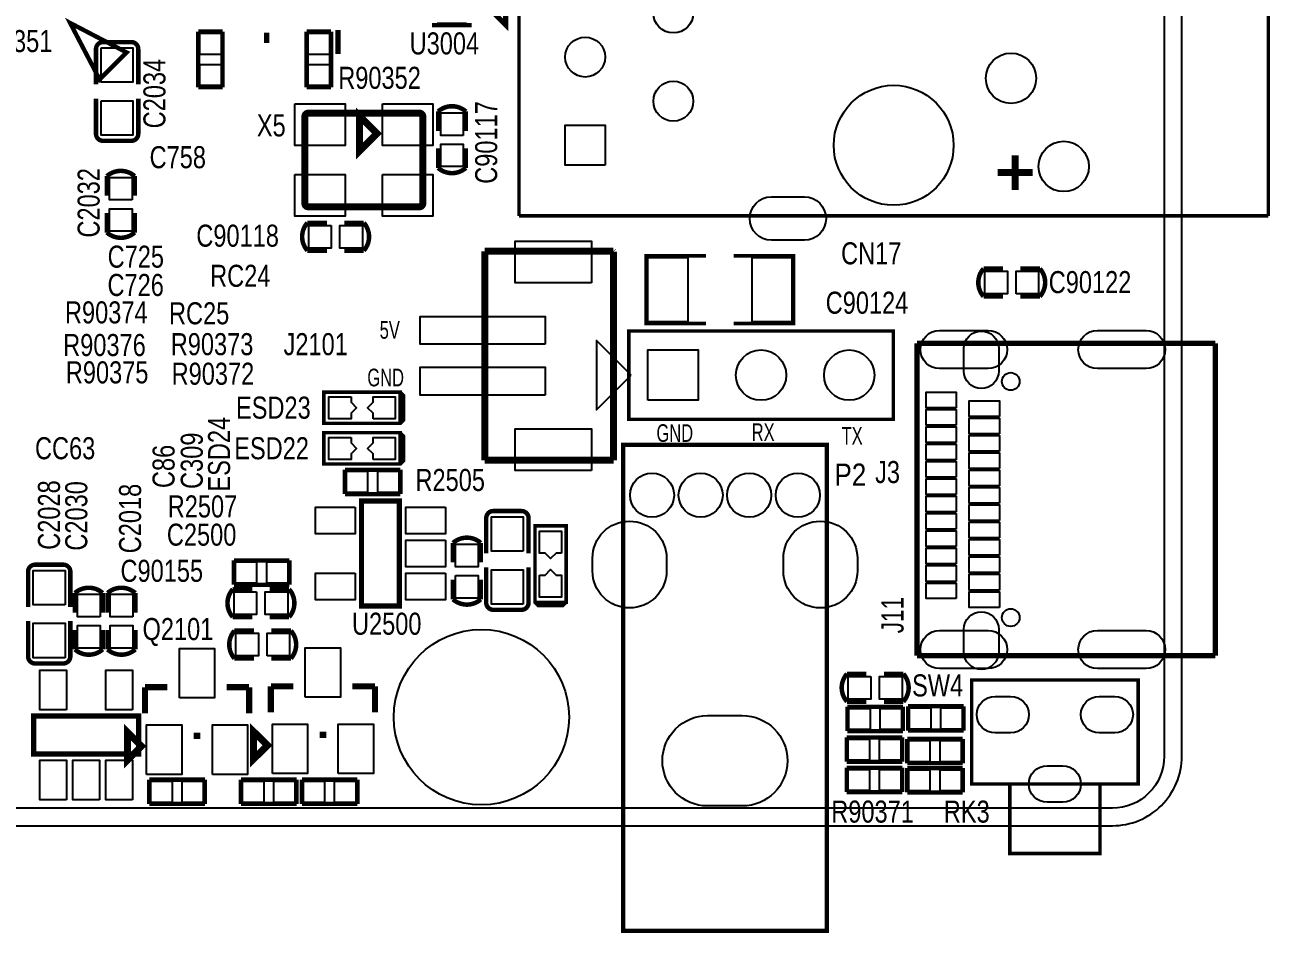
# Model space of a CAD drawing. Extents: x -9 to 138, y -41 to 19.
# Drawn here: x 13.2 to 49.08, y -40.73 to -14.58 of the extents above; entities that cross this region are included whole.
import ezdxf
from ezdxf.enums import TextEntityAlignment as Align

# ---------------------------------------------------------------- set-up
doc = ezdxf.new("R2010")
doc.units = 0
doc.header["$MEASUREMENT"] = 0
for name, color, linetype in [('BG_OUTLINE', 3, 'CONTINUOUS'), ('PG_SILKSCREEN_TOP', 6, 'CONTINUOUS'), ('PIN_SOLDERMASK_TOP', 7, 'CONTINUOUS'), ('RD_SILKSCREEN_TOP', 8, 'CONTINUOUS'), ('RKI_ALL', 9, 'CONTINUOUS')]:
    doc.layers.add(name, color=color, linetype=linetype)

msp = doc.modelspace()

# ---------------------------------------------------------------- linework, layer by layer
at = {"layer": 'BG_OUTLINE', "color": 1}
msp.add_lwpolyline([(46.53, 17.36, 0.414212), (44.53, 19.359), (-7.07, 19.359, 0.414214), (-9.07, 17.36), (-9.07, 1.61), (-9.07, -35.64, 0.414214), (-7.07, -37.64), (44.53, -37.64, 0.414214), (46.53, -35.64), (46.53, -23.64)], format="xyb", close=True, dxfattribs=at)
at = {"layer": 'PG_SILKSCREEN_TOP', "color": 1}
for points, const_width in [([(27.435, -4.581), (27.435, -20.075)], 0.1), ([(49.025, -20.075), (49.025, -4.581)], 0.1), ([(18.192, -14.77), (18.892, -14.77)], 0.127), ([(18.192, -16.37), (18.192, -14.77)], 0.127), ([(18.892, -14.77), (18.892, -16.37)], 0.127), ([(21.316, -14.77), (22.016, -14.77)], 0.127), ([(21.316, -16.37), (21.316, -14.77)], 0.127), ([(22.016, -14.77), (22.016, -16.37)], 0.127), ([(22.216, -14.725), (22.216, -15.415)], 0.152), ([(25.998, -14.523), (25.998, -14.573), (24.998, -14.573), (24.998, -14.523)], 0.15), ([(20.164, -15.1), (20.164, -14.796)], 0.152), ([(18.892, -16.37), (18.192, -16.37)], 0.127), ([(22.016, -16.37), (21.316, -16.37)], 0.127), ([(25.902, -17.069), (25.902, -17.632)], 0.13), ([(25.902, -18.694), (25.902, -18.132)], 0.13), ([(41.73, -19.328), (41.73, -18.328)], 0.2), ([(16.359, -18.931), (16.359, -19.493)], 0.13), ([(41.23, -18.828), (42.23, -18.828)], 0.2), ([(16.359, -20.556), (16.359, -19.993)], 0.13), ([(27.435, -20.075), (49.025, -20.075)], 0.1), ([(21.336, -20.276), (21.899, -20.276)], 0.13), ([(22.962, -20.276), (22.399, -20.276)], 0.13), ([(26.447, -21.095), (30.147, -21.095)], 0.2), ([(26.447, -27.115), (26.447, -21.095)], 0.2), ([(30.147, -21.095), (30.157, -21.105)], 0.2), ([(30.157, -21.105), (30.157, -27.115)], 0.2), ([(32.823, -23.175), (31.098, -23.175), (31.098, -21.225), (32.823, -21.225)], 0.1), ([(33.623, -21.225), (35.348, -21.225), (35.348, -23.175), (33.623, -23.175)], 0.1), ([(40.818, -22.396), (41.381, -22.396)], 0.13), ([(42.443, -22.396), (41.881, -22.396)], 0.13), ([(38.904, -23.745), (47.5, -23.745)], 0.152), ([(38.904, -32.745), (38.904, -23.745)], 0.152), ([(47.5, -23.745), (47.5, -32.745)], 0.152), ([(30.157, -27.115), (30.157, -24.115)], 0.0254), ([(24.011, -26.053), (24.011, -25.153), (21.811, -25.153), (21.811, -26.053), (24.011, -26.053), (24.111, -25.953), (24.111, -25.253), (24.011, -25.153)], 0.1), ([(24.011, -27.222), (24.011, -26.322), (21.811, -26.322), (21.811, -27.222), (24.011, -27.222), (24.111, -27.122), (24.111, -26.422), (24.011, -26.322)], 0.1), ([(30.157, -27.115), (26.447, -27.115)], 0.2), ([(22.416, -28.087), (22.416, -27.387)], 0.127), ([(22.416, -27.387), (24.016, -27.387)], 0.127), ([(24.016, -27.387), (24.016, -28.087)], 0.127), ([(24.016, -28.087), (22.416, -28.087)], 0.127), ([(27.894, -31.204), (28.794, -31.204), (28.794, -29.004), (27.894, -29.004), (27.894, -31.204), (27.994, -31.304), (28.694, -31.304), (28.794, -31.204)], 0.1), ([(25.531, -29.494), (25.531, -30.057)], 0.13), ([(19.218, -30.698), (19.218, -29.998)], 0.127), ([(19.218, -29.998), (20.818, -29.998)], 0.127), ([(20.818, -29.998), (20.818, -30.698)], 0.127), ([(25.531, -31.12), (25.531, -30.557)], 0.13), ([(19.185, -30.829), (19.747, -30.829)], 0.13), ([(20.818, -30.698), (19.218, -30.698)], 0.127), ([(20.81, -30.829), (20.247, -30.829)], 0.13), ([(15.437, -30.937), (15.437, -31.5)], 0.13), ([(16.377, -30.937), (16.377, -31.5)], 0.13), ([(15.437, -32.563), (15.437, -32)], 0.13), ([(16.377, -32.563), (16.377, -32)], 0.13), ([(19.235, -32.823), (19.798, -32.823)], 0.13), ([(20.861, -32.823), (20.298, -32.823)], 0.13), ([(47.5, -32.745), (38.904, -32.745)], 0.152), ([(36.883, -33.265), (37.446, -33.265)], 0.13), ([(38.509, -33.265), (37.946, -33.265)], 0.13), ([(16.656, -34.398), (16.656, -33.649)], 0.178), ([(16.656, -33.649), (17.305, -33.649)], 0.178), ([(19.007, -33.649), (19.656, -33.649)], 0.178), ([(19.656, -33.649), (19.656, -34.398)], 0.178), ([(20.284, -34.372), (20.284, -33.624)], 0.178), ([(20.284, -33.624), (20.934, -33.624)], 0.178), ([(22.635, -33.624), (23.285, -33.624)], 0.178), ([(23.285, -33.624), (23.285, -34.372)], 0.178), ([(36.896, -34.914), (36.896, -34.214)], 0.127), ([(36.896, -34.214), (38.496, -34.214)], 0.127), ([(38.496, -34.214), (38.496, -34.914)], 0.127), ([(38.644, -34.899), (38.644, -34.199)], 0.127), ([(38.644, -34.199), (40.244, -34.199)], 0.127), ([(40.244, -34.199), (40.244, -34.899)], 0.127), ([(18.057, -35.049), (18.255, -35.049)], 0.178), ([(21.685, -35.024), (21.884, -35.024)], 0.178), ([(36.876, -35.798), (36.876, -35.098)], 0.127), ([(36.876, -35.098), (38.476, -35.098)], 0.127), ([(38.496, -34.914), (36.896, -34.914)], 0.127), ([(38.476, -35.098), (38.476, -35.798)], 0.127), ([(38.618, -35.841), (38.618, -35.141)], 0.127), ([(38.618, -35.141), (40.218, -35.141)], 0.127), ([(40.244, -34.899), (38.644, -34.899)], 0.127), ([(40.218, -35.141), (40.218, -35.841)], 0.127), ([(38.476, -35.798), (36.876, -35.798)], 0.127), ([(40.218, -35.841), (38.618, -35.841)], 0.127), ([(36.876, -36.672), (36.876, -35.972)], 0.127), ([(36.876, -35.972), (38.476, -35.972)], 0.127), ([(38.476, -35.972), (38.476, -36.672)], 0.127), ([(38.618, -36.68), (38.618, -35.98)], 0.127), ([(38.618, -35.98), (40.218, -35.98)], 0.127), ([(40.218, -35.98), (40.218, -36.68)], 0.127), ([(16.782, -37.012), (16.782, -36.312)], 0.127), ([(16.782, -36.312), (18.382, -36.312)], 0.127), ([(18.382, -36.312), (18.382, -37.012)], 0.127), ([(19.423, -37.012), (19.423, -36.312)], 0.127), ([(19.423, -36.312), (21.024, -36.312)], 0.127), ([(21.024, -36.312), (21.024, -37.012)], 0.127), ([(21.176, -37.012), (21.176, -36.312)], 0.127), ([(21.176, -36.312), (22.776, -36.312)], 0.127), ([(22.776, -36.312), (22.776, -37.012)], 0.127), ([(41.575, -36.44), (41.575, -38.44), (44.175, -38.44), (44.175, -36.44)], 0.1), ([(18.382, -37.012), (16.782, -37.012)], 0.127), ([(21.024, -37.012), (19.423, -37.012)], 0.127), ([(22.776, -37.012), (21.176, -37.012)], 0.127), ([(38.476, -36.672), (36.876, -36.672)], 0.127), ([(40.218, -36.68), (38.618, -36.68)], 0.127)]:
    msp.add_lwpolyline(points, dxfattribs=dict(at, const_width=const_width))
for points, const_width in [([(26.798, -14.323), (27.048, -14.573), (27.048, -14.073)], 0.15), ([(14.5, -14.521), (15.349, -16.147), (16.126, -15.369)], 0.127), ([(22.835, -17.196), (22.835, -18.212), (23.343, -17.704)], 0.203), ([(30.597, -23.393), (38.217, -23.393), (38.217, -25.933), (30.597, -25.933)], 0.1), ([(36.302, -26.668), (36.302, -40.668), (30.432, -40.668), (30.432, -26.668)], 0.127), ([(23.987, -31.311), (22.895, -31.311), (22.895, -28.288), (23.987, -28.288)], 0.15), ([(40.475, -36.44), (45.275, -36.44), (45.275, -33.44), (40.475, -33.44)], 0.1), ([(13.449, -35.572), (13.449, -34.48), (16.472, -34.48), (16.472, -35.572)], 0.15), ([(16.556, -35.349), (16.156, -34.949), (16.156, -35.749)], 0.2), ([(20.185, -35.324), (19.784, -34.924), (19.784, -35.724)], 0.2)]:
    msp.add_lwpolyline(points, close=True, dxfattribs=dict(at, const_width=const_width))
for points, const_width in [([(16.464, -16.289), (16.464, -15.273, 0.414214), (16.26, -15.07), (15.448, -15.07, 0.414214), (15.244, -15.273), (15.244, -16.289)], 0.127), ([(15.244, -16.696), (15.244, -17.712, 0.414214), (15.448, -17.915), (16.26, -17.915, 0.414214), (16.464, -17.712), (16.464, -16.696)], 0.127), ([(25.102, -17.632), (25.102, -17.069, -0.377946), (25.902, -17.069)], 0.13), ([(25.102, -18.132), (25.102, -18.694, 0.377946), (25.902, -18.694)], 0.13), ([(15.559, -19.493), (15.559, -18.931, -0.377946), (16.359, -18.931)], 0.13), ([(15.559, -19.993), (15.559, -20.556, 0.377946), (16.359, -20.556)], 0.13), ([(21.899, -21.076), (21.336, -21.076, -0.377946), (21.336, -20.276)], 0.13), ([(22.399, -21.076), (22.962, -21.076, 0.377946), (22.962, -20.276)], 0.13), ([(41.381, -21.596), (40.818, -21.596, 0.377946), (40.818, -22.396)], 0.13), ([(41.881, -21.596), (42.443, -21.596, -0.377946), (42.443, -22.396)], 0.13), ([(27.709, -29.795), (27.709, -28.779, 0.414214), (27.505, -28.576), (26.693, -28.576, 0.414214), (26.489, -28.779), (26.489, -29.795)], 0.127), ([(26.331, -30.057), (26.331, -29.494, 0.377946), (25.531, -29.494)], 0.13), ([(14.506, -31.34), (14.506, -30.324, 0.414214), (14.303, -30.121), (13.49, -30.121, 0.414214), (13.287, -30.324), (13.287, -31.34)], 0.127), ([(26.489, -30.202), (26.489, -31.218, 0.414214), (26.693, -31.421), (27.505, -31.421, 0.414214), (27.709, -31.218), (27.709, -30.202)], 0.127), ([(26.331, -30.557), (26.331, -31.12, -0.377946), (25.531, -31.12)], 0.13), ([(14.637, -31.5), (14.637, -30.937, -0.377946), (15.437, -30.937)], 0.13), ([(15.577, -31.5), (15.577, -30.937, -0.377946), (16.377, -30.937)], 0.13), ([(19.747, -31.629), (19.185, -31.629, -0.377946), (19.185, -30.829)], 0.13), ([(20.247, -31.629), (20.81, -31.629, 0.377946), (20.81, -30.829)], 0.13), ([(13.287, -31.747), (13.287, -32.763, 0.414214), (13.49, -32.966), (14.303, -32.966, 0.414214), (14.506, -32.763), (14.506, -31.747)], 0.127), ([(14.637, -32), (14.637, -32.563, 0.377946), (15.437, -32.563)], 0.13), ([(15.577, -32), (15.577, -32.563, 0.377946), (16.377, -32.563)], 0.13), ([(19.798, -32.023), (19.235, -32.023, 0.377946), (19.235, -32.823)], 0.13), ([(20.298, -32.023), (20.861, -32.023, -0.377946), (20.861, -32.823)], 0.13), ([(37.446, -34.065), (36.883, -34.065, -0.377946), (36.883, -33.265)], 0.13), ([(37.946, -34.065), (38.509, -34.065, 0.377946), (38.509, -33.265)], 0.13)]:
    msp.add_lwpolyline(points, format="xyb", dxfattribs=dict(at, const_width=const_width))
at = {"layer": 'PG_SILKSCREEN_TOP', "color": 1, "const_width": 0.2}
msp.add_lwpolyline([(21.262, -17.216), (21.262, -19.716, 0.414412), (21.362, -19.816), (24.561, -19.816, 0.414412), (24.662, -19.716), (24.662, -17.216, 0.414412), (24.561, -17.116), (21.362, -17.116, 0.414412)], format="xyb", close=True, dxfattribs=at)
at = {"layer": 'PG_SILKSCREEN_TOP', "color": 1}
msp.add_lwpolyline([(30.667, -24.663), (29.667, -23.663), (29.667, -25.663)], close=True, dxfattribs=at)
at = {"layer": 'PIN_SOLDERMASK_TOP', "color": 1}
for points in [[(18.237, -14.815), (18.847, -14.815), (18.847, -15.425), (18.237, -15.425)], [(21.361, -14.815), (21.971, -14.815), (21.971, -15.425), (21.361, -15.425)], [(15.397, -15.235), (16.311, -15.235), (16.311, -16.226), (15.397, -16.226)], [(18.237, -15.715), (18.847, -15.715), (18.847, -16.325), (18.237, -16.325)], [(21.361, -15.715), (21.971, -15.715), (21.971, -16.325), (21.361, -16.325)], [(15.397, -16.759), (16.311, -16.759), (16.311, -17.75), (15.397, -17.75)], [(20.972, -16.851), (22.422, -16.851), (22.422, -18.051), (20.972, -18.051)], [(23.501, -16.851), (24.951, -16.851), (24.951, -18.051), (23.501, -18.051)], [(25.827, -17.757), (25.177, -17.757), (25.177, -17.107), (25.827, -17.107)], [(29.915, -18.618), (28.765, -18.618), (28.765, -17.468), (29.915, -17.468)], [(25.827, -18.657), (25.177, -18.657), (25.177, -18.007), (25.827, -18.007)], [(16.284, -19.618), (15.634, -19.618), (15.634, -18.968), (16.284, -18.968)], [(20.972, -18.881), (22.422, -18.881), (22.422, -20.081), (20.972, -20.081)], [(23.501, -18.881), (24.951, -18.881), (24.951, -20.081), (23.501, -20.081)], [(16.284, -20.519), (15.634, -20.519), (15.634, -19.869), (16.284, -19.869)], [(22.024, -20.351), (22.024, -21.001), (21.374, -21.001), (21.374, -20.351)], [(22.924, -20.351), (22.924, -21.001), (22.274, -21.001), (22.274, -20.351)], [(29.527, -22.004), (27.327, -22.004), (27.327, -20.804), (29.527, -20.804)], [(32.298, -21.275), (32.298, -23.125), (31.148, -23.125), (31.148, -21.275)], [(35.298, -21.275), (35.298, -23.125), (34.148, -23.125), (34.148, -21.275)], [(40.856, -22.321), (40.856, -21.671), (41.506, -21.671), (41.506, -22.321)], [(41.756, -22.321), (41.756, -21.671), (42.406, -21.671), (42.406, -22.321)], [(28.189, -23.774), (24.589, -23.774), (24.589, -22.974), (28.189, -22.974)], [(31.142, -25.388), (31.142, -23.938), (32.592, -23.938), (32.592, -25.388)], [(28.189, -25.236), (24.589, -25.236), (24.589, -24.436), (28.189, -24.436)], [(22.593, -25.286), (22.593, -25.444), (22.594, -25.444), (22.753, -25.603), (22.594, -25.762), (22.593, -25.762), (22.593, -25.921), (21.958, -25.921), (21.958, -25.286)], [(23.228, -25.921), (23.228, -25.762), (23.228, -25.762), (23.069, -25.603), (23.228, -25.444), (23.228, -25.444), (23.228, -25.286), (23.863, -25.286), (23.863, -25.921)], [(40.034, -25.601), (39.163, -25.601), (39.163, -25.149), (40.034, -25.149)], [(41.28, -25.851), (40.409, -25.851), (40.409, -25.399), (41.28, -25.399)], [(40.034, -26.101), (39.163, -26.101), (39.163, -25.649), (40.034, -25.649)], [(40.034, -26.601), (39.163, -26.601), (39.163, -26.149), (40.034, -26.149)], [(41.28, -26.351), (40.409, -26.351), (40.409, -25.899), (41.28, -25.899)], [(22.593, -26.454), (22.593, -26.613), (22.594, -26.613), (22.753, -26.772), (22.594, -26.931), (22.593, -26.931), (22.593, -27.089), (21.958, -27.089), (21.958, -26.454)], [(23.228, -27.089), (23.228, -26.931), (23.228, -26.931), (23.069, -26.772), (23.228, -26.613), (23.228, -26.613), (23.228, -26.454), (23.863, -26.454), (23.863, -27.089)], [(29.527, -27.405), (27.327, -27.405), (27.327, -26.205), (29.527, -26.205)], [(41.28, -26.851), (40.409, -26.851), (40.409, -26.399), (41.28, -26.399)], [(40.034, -27.101), (39.163, -27.101), (39.163, -26.649), (40.034, -26.649)], [(41.28, -27.351), (40.409, -27.351), (40.409, -26.899), (41.28, -26.899)], [(40.034, -27.601), (39.163, -27.601), (39.163, -27.149), (40.034, -27.149)], [(23.07, -27.432), (23.07, -28.042), (22.461, -28.042), (22.461, -27.432)], [(23.97, -27.432), (23.97, -28.042), (23.361, -28.042), (23.361, -27.432)], [(41.28, -27.851), (40.409, -27.851), (40.409, -27.399), (41.28, -27.399)], [(40.034, -28.101), (39.163, -28.101), (39.163, -27.649), (40.034, -27.649)], [(41.28, -28.351), (40.409, -28.351), (40.409, -27.899), (41.28, -27.899)], [(40.034, -28.601), (39.163, -28.601), (39.163, -28.149), (40.034, -28.149)], [(22.713, -28.468), (22.713, -29.23), (21.57, -29.23), (21.57, -28.468)], [(25.313, -28.468), (25.313, -29.23), (24.17, -29.23), (24.17, -28.468)], [(40.034, -29.101), (39.163, -29.101), (39.163, -28.649), (40.034, -28.649)], [(41.28, -28.851), (40.409, -28.851), (40.409, -28.399), (41.28, -28.399)], [(27.556, -29.732), (26.642, -29.732), (26.642, -28.741), (27.556, -28.741)], [(41.28, -29.351), (40.409, -29.351), (40.409, -28.899), (41.28, -28.899)], [(25.313, -29.418), (25.313, -30.18), (24.17, -30.18), (24.17, -29.418)], [(28.661, -29.787), (28.503, -29.787), (28.503, -29.787), (28.344, -29.946), (28.185, -29.787), (28.185, -29.787), (28.026, -29.787), (28.026, -29.152), (28.661, -29.152)], [(40.034, -29.601), (39.163, -29.601), (39.163, -29.149), (40.034, -29.149)], [(41.28, -29.851), (40.409, -29.851), (40.409, -29.399), (41.28, -29.399)], [(25.606, -29.532), (26.256, -29.532), (26.256, -30.182), (25.606, -30.182)], [(40.034, -30.1), (39.163, -30.1), (39.163, -29.649), (40.034, -29.649)], [(19.872, -30.044), (19.872, -30.653), (19.263, -30.653), (19.263, -30.044)], [(20.773, -30.044), (20.773, -30.653), (20.163, -30.653), (20.163, -30.044)], [(41.28, -30.351), (40.409, -30.351), (40.409, -29.899), (41.28, -29.899)], [(14.354, -31.277), (13.439, -31.277), (13.439, -30.286), (14.354, -30.286)], [(22.713, -30.368), (22.713, -31.13), (21.57, -31.13), (21.57, -30.368)], [(25.313, -30.368), (25.313, -31.13), (24.17, -31.13), (24.17, -30.368)], [(25.606, -30.432), (26.256, -30.432), (26.256, -31.082), (25.606, -31.082)], [(27.556, -31.256), (26.642, -31.256), (26.642, -30.265), (27.556, -30.265)], [(28.026, -30.422), (28.185, -30.422), (28.185, -30.421), (28.344, -30.262), (28.503, -30.421), (28.503, -30.422), (28.661, -30.422), (28.661, -31.057), (28.026, -31.057)], [(40.034, -30.601), (39.163, -30.601), (39.163, -30.149), (40.034, -30.149)], [(41.28, -30.851), (40.409, -30.851), (40.409, -30.399), (41.28, -30.399)], [(40.034, -31.1), (39.163, -31.1), (39.163, -30.649), (40.034, -30.649)], [(15.362, -31.625), (14.712, -31.625), (14.712, -30.975), (15.362, -30.975)], [(16.302, -31.625), (15.652, -31.625), (15.652, -30.975), (16.302, -30.975)], [(19.872, -30.904), (19.872, -31.554), (19.222, -31.554), (19.222, -30.904)], [(20.773, -30.904), (20.773, -31.554), (20.123, -31.554), (20.123, -30.904)], [(41.28, -31.351), (40.409, -31.351), (40.409, -30.899), (41.28, -30.899)], [(14.354, -32.801), (13.439, -32.801), (13.439, -31.81), (14.354, -31.81)], [(15.362, -32.525), (14.712, -32.525), (14.712, -31.875), (15.362, -31.875)], [(16.302, -32.525), (15.652, -32.525), (15.652, -31.875), (16.302, -31.875)], [(19.273, -32.748), (19.273, -32.098), (19.923, -32.098), (19.923, -32.748)], [(20.173, -32.748), (20.173, -32.098), (20.823, -32.098), (20.823, -32.748)], [(17.648, -33.96), (17.648, -32.538), (18.664, -32.538), (18.664, -33.96)], [(21.276, -33.935), (21.276, -32.512), (22.292, -32.512), (22.292, -33.935)], [(14.392, -34.298), (13.63, -34.298), (13.63, -33.155), (14.392, -33.155)], [(16.292, -34.298), (15.53, -34.298), (15.53, -33.155), (16.292, -33.155)], [(37.571, -33.34), (37.571, -33.99), (36.921, -33.99), (36.921, -33.34)], [(38.471, -33.34), (38.471, -33.99), (37.821, -33.99), (37.821, -33.34)], [(37.551, -34.26), (37.551, -34.869), (36.941, -34.869), (36.941, -34.26)], [(38.451, -34.26), (38.451, -34.869), (37.841, -34.869), (37.841, -34.26)], [(39.298, -34.244), (39.298, -34.854), (38.689, -34.854), (38.689, -34.244)], [(40.199, -34.244), (40.199, -34.854), (39.589, -34.854), (39.589, -34.244)], [(16.698, -36.16), (16.698, -34.738), (17.714, -34.738), (17.714, -36.16)], [(18.598, -36.16), (18.598, -34.738), (19.614, -34.738), (19.614, -36.16)], [(20.326, -36.135), (20.326, -34.713), (21.342, -34.713), (21.342, -36.135)], [(22.226, -36.135), (22.226, -34.713), (23.242, -34.713), (23.242, -36.135)], [(36.921, -35.753), (36.921, -35.143), (37.531, -35.143), (37.531, -35.753)], [(37.821, -35.753), (37.821, -35.143), (38.431, -35.143), (38.431, -35.753)], [(39.273, -35.187), (39.273, -35.796), (38.663, -35.796), (38.663, -35.187)], [(40.173, -35.187), (40.173, -35.796), (39.564, -35.796), (39.564, -35.187)], [(14.392, -36.898), (13.63, -36.898), (13.63, -35.755), (14.392, -35.755)], [(15.342, -36.898), (14.58, -36.898), (14.58, -35.755), (15.342, -35.755)], [(16.292, -36.898), (15.53, -36.898), (15.53, -35.755), (16.292, -35.755)], [(36.921, -36.627), (36.921, -36.017), (37.531, -36.017), (37.531, -36.627)], [(37.821, -36.627), (37.821, -36.017), (38.431, -36.017), (38.431, -36.627)], [(38.663, -36.634), (38.663, -36.025), (39.273, -36.025), (39.273, -36.634)], [(39.564, -36.634), (39.564, -36.025), (40.173, -36.025), (40.173, -36.634)], [(17.437, -36.358), (17.437, -36.967), (16.827, -36.967), (16.827, -36.358)], [(18.337, -36.358), (18.337, -36.967), (17.727, -36.967), (17.727, -36.358)], [(20.078, -36.358), (20.078, -36.967), (19.469, -36.967), (19.469, -36.358)], [(20.978, -36.358), (20.978, -36.967), (20.369, -36.967), (20.369, -36.358)], [(21.221, -36.967), (21.221, -36.358), (21.831, -36.358), (21.831, -36.967)], [(22.121, -36.967), (22.121, -36.358), (22.731, -36.358), (22.731, -36.967)]]:
    msp.add_lwpolyline(points, close=True, dxfattribs=at)
for points in [[(34.705, -19.528), (35.655, -19.528, -1), (35.655, -20.778), (34.705, -20.778, -1)], [(39.551, -23.374), (40.951, -23.374, -1), (40.951, -24.476), (39.551, -24.476, -1)], [(41.255, -23.892), (41.255, -24.547, -1), (40.254, -24.547), (40.254, -23.892, -1)], [(44.1, -23.374), (45.5, -23.374, -1), (45.5, -24.476), (44.1, -24.476, -1)], [(29.551, -30.302), (29.551, -29.934, -1), (31.684, -29.934), (31.684, -30.302, -1)], [(35.051, -30.302), (35.051, -29.934, -1), (37.184, -29.934), (37.184, -30.302, -1)], [(41.255, -31.981), (41.255, -32.636, -1), (40.254, -32.636), (40.254, -31.981, -1)], [(39.551, -32.014), (40.951, -32.014, -1), (40.951, -33.116), (39.551, -33.116, -1)], [(44.1, -32.014), (45.5, -32.014, -1), (45.5, -33.116), (44.1, -33.116, -1)], [(41.6, -34.965), (41.15, -34.965, -1), (41.15, -33.915), (41.6, -33.915, -1)], [(44.6, -34.965), (44.15, -34.965, -1), (44.15, -33.915), (44.6, -33.915, -1)], [(33.867, -37.069), (32.867, -37.069, -1), (32.867, -34.467), (33.867, -34.467, -1)], [(43.1, -36.965), (42.65, -36.965, -1), (42.65, -35.915), (43.1, -35.915, -1)]]:
    msp.add_lwpolyline(points, format="xyb", close=True, dxfattribs=at)
for centre, radius in [((31.88, -14.233), 0.575), ((29.34, -15.503), 0.575), ((41.61, -16.113), 0.725), ((31.88, -16.773), 0.575), ((38.23, -18.043), 1.727), ((43.13, -18.653), 0.725), ((34.407, -24.663), 0.725), ((36.947, -24.663), 0.725), ((41.601, -24.845), 0.254), ((31.267, -28.118), 0.635), ((32.667, -28.118), 0.635), ((34.067, -28.118), 0.635), ((35.467, -28.118), 0.635), ((41.601, -31.645), 0.254), ((26.35, -34.512), 2.525)]:
    msp.add_circle(centre, radius, dxfattribs=at)
at = {"layer": 'RKI_ALL', "color": 1}
msp.add_lwpolyline([(46.022, -35.64, -0.414214), (44.53, -37.132), (-7.07, -37.132, -0.414214), (-8.562, -35.64), (-8.562, 17.36, -0.414214), (-7.07, 18.851), (44.53, 18.851, -0.414212), (46.022, 17.36)], format="xyb", close=True, dxfattribs=at)

# ---------------------------------------------------------------- texts
at = {"layer": 'PG_SILKSCREEN_TOP', "color": 1, "width": 0.7}
for s, p in [('5V', (23.419, -23.614)), ('GND', (23.063, -24.985)), ('GND', (31.394, -26.585)), ('RX', (34.138, -26.56)), ('TX', (36.728, -26.662))]:
    msp.add_text(s, height=0.508, dxfattribs=at).set_placement(p)
at = {"layer": 'RD_SILKSCREEN_TOP', "color": 1}
for s, height, width, p in [('R90351', 0.635, 0.8, (11.608, -15.359)), ('U3004', 0.635, 0.8, (24.282, -15.426)), ('R90352', 0.635, 0.8, (22.225, -16.417)), ('C758', 0.635, 0.8, (16.789, -18.703)), ('C90118', 0.635, 0.8, (18.136, -20.963)), ('CN17', 0.635, 0.8, (36.714, -21.471)), ('RC24', 0.635, 0.8, (18.534, -22.119)), ('C90122', 0.635, 0.8, (42.697, -22.301)), ('R90374', 0.635, 0.8, (14.351, -23.173)), ('RC25', 0.635, 0.8, (17.348, -23.199)), ('C90124', 0.635, 0.8, (36.271, -22.894)), ('R90376', 0.635, 0.8, (14.3, -24.113)), ('R90373', 0.635, 0.8, (17.399, -24.088)), ('J2101', 0.635, 0.8, (20.65, -24.088)), ('R90375', 0.635, 0.8, (14.376, -24.9)), ('R90372', 0.635, 0.8, (17.424, -24.939)), ('ESD23', 0.635, 0.8, (19.279, -25.916)), ('CC63', 0.635, 0.8, (13.487, -27.085)), ('ESD22', 0.635, 0.8, (19.228, -27.085)), ('P2', 0.6401, 0.873016, (36.524, -27.849)), ('J3', 0.635, 0.8, (37.694, -27.771)), ('C90155', 0.635, 0.8, (15.951, -30.615)), ('Q2101', 0.635, 0.8, (16.586, -32.292)), ('SW4', 0.635, 0.8, (38.76, -33.916)), ('R90371', 0.635, 0.8, (36.431, -37.55)), ('RK3', 0.635, 0.8, (39.675, -37.55))]:
    msp.add_text(s, height=height, dxfattribs=dict(at, width=width)).set_placement(p)
for s, height, width, p in [('C2034', 0.635, 0.8, (17.246, -17.555)), ('C90117', 0.635, 0.8, (26.805, -19.152)), ('C2032', 0.635, 0.8, (15.35, -20.701)), ('ESD24', 0.635, 0.8, (19.109, -28.016)), ('C309', 0.635, 0.8, (18.322, -27.94)), ('C86', 0.635, 0.8, (17.509, -27.915)), ('C2028', 0.635, 0.8, (14.207, -29.693)), ('C2030', 0.635, 0.8, (14.994, -29.718)), ('C2018', 0.635, 0.8, (16.544, -29.794)), ('J11', 0.6401, 0.761905, (38.514, -32.099))]:
    msp.add_text(s, height=height, rotation=90, dxfattribs=dict(at, width=width)).set_placement(p)
at = {"layer": 'RD_SILKSCREEN_TOP', "color": 1, "width": 0.8}
for s, p in [('X5', (20.295, -17.788)), ('C725', (16.392, -21.568)), ('C726', (16.388, -22.383)), ('R2505', (25.451, -27.999)), ('R2507', (18.313, -28.761)), ('C2500', (18.288, -29.574)), ('U2500', (23.622, -32.139))]:
    msp.add_text(s, height=0.635, dxfattribs=at).set_placement(p, align=Align.CENTER)

doc.saveas('drawing.dxf')
